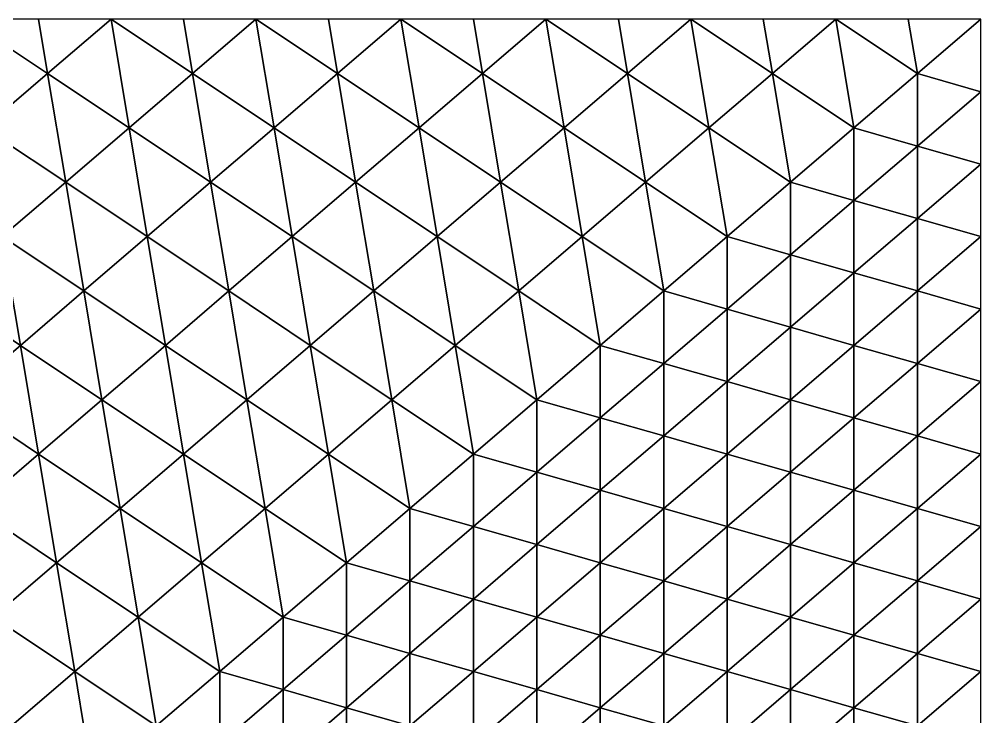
# Model space of a CAD drawing. Extents: x 100 to 350, y 100 to 150.
# Drawn here: x 329.27 to 350, y 134.96 to 150 of the extents above; entities that cross this region are included whole.
import ezdxf

# ---------------------------------------------------------------- set-up
doc = ezdxf.new("R2010")
doc.units = 0

msp = doc.modelspace()

# ---------------------------------------------------------------- linework, layer by layer
at = {"color": 1}
for p, q in [((329.882813, 148.828125), (328.125, 150)), ((328.125, 150), (329.882813, 148.828125)), ((329.6875, 150), (329.882813, 148.828125)), ((329.882813, 148.828125), (329.6875, 150)), ((331.25, 150), (329.882813, 148.828125)), ((329.882813, 148.828125), (331.25, 150)), ((331.640625, 147.65625), (331.25, 150)), ((333.007813, 148.828125), (331.25, 150)), ((331.25, 150), (331.640625, 147.65625)), ((331.25, 150), (333.007813, 148.828125)), ((332.8125, 150), (333.007813, 148.828125)), ((333.007813, 148.828125), (332.8125, 150)), ((334.375, 150), (333.007813, 148.828125)), ((333.007813, 148.828125), (334.375, 150)), ((334.765625, 147.65625), (334.375, 150)), ((336.132813, 148.828125), (334.375, 150)), ((334.375, 150), (334.765625, 147.65625)), ((334.375, 150), (336.132813, 148.828125)), ((335.9375, 150), (336.132813, 148.828125)), ((336.132813, 148.828125), (335.9375, 150)), ((336.132813, 148.828125), (337.5, 150)), ((337.5, 150), (336.132813, 148.828125)), ((339.257813, 148.828125), (337.5, 150)), ((337.5, 150), (337.890625, 147.65625)), ((337.890625, 147.65625), (337.5, 150)), ((337.5, 150), (339.257813, 148.828125)), ((339.0625, 150), (339.257813, 148.828125)), ((339.257813, 148.828125), (339.0625, 150)), ((340.625, 150), (339.257813, 148.828125)), ((339.257813, 148.828125), (340.625, 150)), ((341.015625, 147.65625), (340.625, 150)), ((342.382813, 148.828125), (340.625, 150)), ((340.625, 150), (341.015625, 147.65625)), ((340.625, 150), (342.382813, 148.828125)), ((342.1875, 150), (342.382813, 148.828125)), ((342.382813, 148.828125), (342.1875, 150)), ((342.382813, 148.828125), (343.75, 150)), ((343.75, 150), (342.382813, 148.828125)), ((345.507813, 148.828125), (343.75, 150)), ((343.75, 150), (344.140625, 147.65625)), ((344.140625, 147.65625), (343.75, 150)), ((343.75, 150), (345.507813, 148.828125)), ((345.3125, 150), (345.507813, 148.828125)), ((345.507813, 148.828125), (345.3125, 150)), ((346.875, 150), (345.507813, 148.828125)), ((345.507813, 148.828125), (346.875, 150)), ((347.265625, 147.65625), (346.875, 150)), ((348.632813, 148.828125), (346.875, 150)), ((346.875, 150), (347.265625, 147.65625)), ((346.875, 150), (348.632813, 148.828125)), ((348.4375, 150), (348.632813, 148.828125)), ((348.632813, 148.828125), (348.4375, 150)), ((348.632813, 148.828125), (350, 150)), ((350, 150), (348.632813, 148.828125)), ((329.882813, 148.828125), (328.515625, 147.65625)), ((328.515625, 147.65625), (329.882813, 148.828125)), ((329.882813, 148.828125), (331.640625, 147.65625)), ((331.640625, 147.65625), (329.882813, 148.828125)), ((329.882813, 148.828125), (330.273438, 146.484375)), ((330.273438, 146.484375), (329.882813, 148.828125)), ((333.007813, 148.828125), (331.640625, 147.65625)), ((331.640625, 147.65625), (333.007813, 148.828125)), ((333.007813, 148.828125), (334.765625, 147.65625)), ((333.398438, 146.484375), (333.007813, 148.828125)), ((334.765625, 147.65625), (333.007813, 148.828125)), ((333.007813, 148.828125), (333.398438, 146.484375)), ((334.765625, 147.65625), (336.132813, 148.828125)), ((336.132813, 148.828125), (334.765625, 147.65625)), ((336.523438, 146.484375), (336.132813, 148.828125)), ((336.132813, 148.828125), (337.890625, 147.65625)), ((337.890625, 147.65625), (336.132813, 148.828125)), ((336.132813, 148.828125), (336.523438, 146.484375)), ((339.257813, 148.828125), (337.890625, 147.65625)), ((337.890625, 147.65625), (339.257813, 148.828125)), ((339.257813, 148.828125), (341.015625, 147.65625)), ((339.648438, 146.484375), (339.257813, 148.828125)), ((341.015625, 147.65625), (339.257813, 148.828125)), ((339.257813, 148.828125), (339.648438, 146.484375)), ((341.015625, 147.65625), (342.382813, 148.828125)), ((342.382813, 148.828125), (341.015625, 147.65625)), ((342.773438, 146.484375), (342.382813, 148.828125)), ((342.382813, 148.828125), (344.140625, 147.65625)), ((344.140625, 147.65625), (342.382813, 148.828125)), ((342.382813, 148.828125), (342.773438, 146.484375)), ((345.507813, 148.828125), (344.140625, 147.65625)), ((344.140625, 147.65625), (345.507813, 148.828125)), ((345.507813, 148.828125), (347.265625, 147.65625)), ((347.265625, 147.65625), (345.507813, 148.828125)), ((345.507813, 148.828125), (345.898438, 146.484375)), ((345.898438, 146.484375), (345.507813, 148.828125)), ((347.265625, 147.65625), (348.632813, 148.828125)), ((348.632813, 148.828125), (347.265625, 147.65625)), ((350, 148.4375), (348.632813, 148.828125)), ((348.632813, 148.828125), (348.632813, 147.265625)), ((348.632813, 148.828125), (350, 148.4375)), ((348.632813, 147.265625), (348.632813, 148.828125)), ((350, 148.4375), (348.632813, 147.265625)), ((348.632813, 147.265625), (350, 148.4375)), ((328.515625, 147.65625), (330.273438, 146.484375)), ((330.273438, 146.484375), (328.515625, 147.65625)), ((331.640625, 147.65625), (330.273438, 146.484375)), ((330.273438, 146.484375), (331.640625, 147.65625)), ((332.03125, 145.3125), (331.640625, 147.65625)), ((333.398438, 146.484375), (331.640625, 147.65625)), ((331.640625, 147.65625), (332.03125, 145.3125)), ((331.640625, 147.65625), (333.398438, 146.484375)), ((333.398438, 146.484375), (334.765625, 147.65625)), ((334.765625, 147.65625), (333.398438, 146.484375)), ((334.765625, 147.65625), (336.523438, 146.484375)), ((336.523438, 146.484375), (334.765625, 147.65625)), ((334.765625, 147.65625), (335.15625, 145.3125)), ((335.15625, 145.3125), (334.765625, 147.65625)), ((336.523438, 146.484375), (337.890625, 147.65625)), ((337.890625, 147.65625), (336.523438, 146.484375)), ((339.648438, 146.484375), (337.890625, 147.65625)), ((337.890625, 147.65625), (338.28125, 145.3125)), ((337.890625, 147.65625), (339.648438, 146.484375)), ((338.28125, 145.3125), (337.890625, 147.65625)), ((339.648438, 146.484375), (341.015625, 147.65625)), ((341.015625, 147.65625), (339.648438, 146.484375)), ((341.015625, 147.65625), (342.773438, 146.484375)), ((342.773438, 146.484375), (341.015625, 147.65625)), ((341.015625, 147.65625), (341.40625, 145.3125)), ((341.40625, 145.3125), (341.015625, 147.65625)), ((342.773438, 146.484375), (344.140625, 147.65625)), ((344.140625, 147.65625), (342.773438, 146.484375)), ((344.140625, 147.65625), (345.898438, 146.484375)), ((345.898438, 146.484375), (344.140625, 147.65625)), ((344.140625, 147.65625), (344.53125, 145.3125)), ((344.53125, 145.3125), (344.140625, 147.65625)), ((345.898438, 146.484375), (347.265625, 147.65625)), ((347.265625, 147.65625), (345.898438, 146.484375)), ((348.632813, 147.265625), (347.265625, 147.65625)), ((347.265625, 147.65625), (347.265625, 146.09375)), ((347.265625, 147.65625), (348.632813, 147.265625)), ((347.265625, 146.09375), (347.265625, 147.65625)), ((348.632813, 147.265625), (347.265625, 146.09375)), ((347.265625, 146.09375), (348.632813, 147.265625)), ((348.632813, 147.265625), (348.632813, 145.703125)), ((350, 146.875), (348.632813, 147.265625)), ((348.632813, 147.265625), (350, 146.875)), ((348.632813, 145.703125), (348.632813, 147.265625)), ((348.632813, 145.703125), (350, 146.875)), ((350, 146.875), (348.632813, 145.703125)), ((330.273438, 146.484375), (328.90625, 145.3125)), ((328.90625, 145.3125), (330.273438, 146.484375)), ((330.273438, 146.484375), (332.03125, 145.3125)), ((330.273438, 146.484375), (330.664063, 144.140625)), ((332.03125, 145.3125), (330.273438, 146.484375)), ((330.664063, 144.140625), (330.273438, 146.484375)), ((332.03125, 145.3125), (333.398438, 146.484375)), ((333.398438, 146.484375), (332.03125, 145.3125)), ((333.398438, 146.484375), (333.789063, 144.140625)), ((335.15625, 145.3125), (333.398438, 146.484375)), ((333.789063, 144.140625), (333.398438, 146.484375)), ((333.398438, 146.484375), (335.15625, 145.3125)), ((335.15625, 145.3125), (336.523438, 146.484375)), ((336.523438, 146.484375), (335.15625, 145.3125)), ((336.914063, 144.140625), (336.523438, 146.484375)), ((336.523438, 146.484375), (336.914063, 144.140625)), ((338.28125, 145.3125), (336.523438, 146.484375)), ((336.523438, 146.484375), (338.28125, 145.3125)), ((338.28125, 145.3125), (339.648438, 146.484375)), ((339.648438, 146.484375), (338.28125, 145.3125)), ((339.648438, 146.484375), (340.039063, 144.140625)), ((341.40625, 145.3125), (339.648438, 146.484375)), ((340.039063, 144.140625), (339.648438, 146.484375)), ((339.648438, 146.484375), (341.40625, 145.3125)), ((341.40625, 145.3125), (342.773438, 146.484375)), ((342.773438, 146.484375), (341.40625, 145.3125)), ((343.164063, 144.140625), (342.773438, 146.484375)), ((342.773438, 146.484375), (343.164063, 144.140625)), ((344.53125, 145.3125), (342.773438, 146.484375)), ((342.773438, 146.484375), (344.53125, 145.3125)), ((344.53125, 145.3125), (345.898438, 146.484375)), ((345.898438, 146.484375), (344.53125, 145.3125)), ((345.898438, 144.921875), (345.898438, 146.484375)), ((347.265625, 146.09375), (345.898438, 146.484375)), ((345.898438, 146.484375), (345.898438, 144.921875)), ((345.898438, 146.484375), (347.265625, 146.09375)), ((347.265625, 146.09375), (345.898438, 144.921875)), ((345.898438, 144.921875), (347.265625, 146.09375)), ((347.265625, 146.09375), (347.265625, 144.53125)), ((348.632813, 145.703125), (347.265625, 146.09375)), ((347.265625, 146.09375), (348.632813, 145.703125)), ((347.265625, 144.53125), (347.265625, 146.09375)), ((347.265625, 144.53125), (348.632813, 145.703125)), ((348.632813, 145.703125), (347.265625, 144.53125)), ((350, 145.3125), (348.632813, 145.703125)), ((348.632813, 145.703125), (348.632813, 144.140625)), ((348.632813, 145.703125), (350, 145.3125)), ((348.632813, 144.140625), (348.632813, 145.703125)), ((329.296875, 142.96875), (328.90625, 145.3125)), ((330.664063, 144.140625), (328.90625, 145.3125)), ((328.90625, 145.3125), (329.296875, 142.96875)), ((328.90625, 145.3125), (330.664063, 144.140625)), ((332.03125, 145.3125), (330.664063, 144.140625)), ((330.664063, 144.140625), (332.03125, 145.3125)), ((332.421875, 142.96875), (332.03125, 145.3125)), ((332.03125, 145.3125), (333.789063, 144.140625)), ((333.789063, 144.140625), (332.03125, 145.3125)), ((332.03125, 145.3125), (332.421875, 142.96875)), ((335.15625, 145.3125), (333.789063, 144.140625)), ((333.789063, 144.140625), (335.15625, 145.3125)), ((335.546875, 142.96875), (335.15625, 145.3125)), ((336.914063, 144.140625), (335.15625, 145.3125)), ((335.15625, 145.3125), (335.546875, 142.96875)), ((335.15625, 145.3125), (336.914063, 144.140625)), ((336.914063, 144.140625), (338.28125, 145.3125)), ((338.28125, 145.3125), (336.914063, 144.140625)), ((338.28125, 145.3125), (340.039063, 144.140625)), ((340.039063, 144.140625), (338.28125, 145.3125)), ((338.28125, 145.3125), (338.671875, 142.96875)), ((338.671875, 142.96875), (338.28125, 145.3125)), ((341.40625, 145.3125), (340.039063, 144.140625)), ((340.039063, 144.140625), (341.40625, 145.3125)), ((341.796875, 142.96875), (341.40625, 145.3125)), ((343.164063, 144.140625), (341.40625, 145.3125)), ((341.40625, 145.3125), (341.796875, 142.96875)), ((341.40625, 145.3125), (343.164063, 144.140625)), ((343.164063, 144.140625), (344.53125, 145.3125)), ((344.53125, 145.3125), (343.164063, 144.140625)), ((345.898438, 144.921875), (344.53125, 145.3125)), ((344.53125, 145.3125), (344.53125, 143.75)), ((344.53125, 145.3125), (345.898438, 144.921875)), ((344.53125, 143.75), (344.53125, 145.3125)), ((348.632813, 144.140625), (350, 145.3125)), ((350, 145.3125), (348.632813, 144.140625)), ((345.898438, 144.921875), (344.53125, 143.75)), ((344.53125, 143.75), (345.898438, 144.921875)), ((345.898438, 144.921875), (345.898438, 143.359375)), ((347.265625, 144.53125), (345.898438, 144.921875)), ((345.898438, 143.359375), (345.898438, 144.921875)), ((345.898438, 144.921875), (347.265625, 144.53125)), ((347.265625, 144.53125), (345.898438, 143.359375)), ((345.898438, 143.359375), (347.265625, 144.53125)), ((347.265625, 142.96875), (347.265625, 144.53125)), ((348.632813, 144.140625), (347.265625, 144.53125)), ((347.265625, 144.53125), (347.265625, 142.96875)), ((347.265625, 144.53125), (348.632813, 144.140625)), ((327.539063, 144.140625), (329.296875, 142.96875)), ((329.296875, 142.96875), (327.539063, 144.140625)), ((330.664063, 144.140625), (329.296875, 142.96875)), ((329.296875, 142.96875), (330.664063, 144.140625)), ((330.664063, 144.140625), (332.421875, 142.96875)), ((331.054688, 141.796875), (330.664063, 144.140625)), ((332.421875, 142.96875), (330.664063, 144.140625)), ((330.664063, 144.140625), (331.054688, 141.796875)), ((333.789063, 144.140625), (332.421875, 142.96875)), ((332.421875, 142.96875), (333.789063, 144.140625)), ((333.789063, 144.140625), (335.546875, 142.96875)), ((334.179688, 141.796875), (333.789063, 144.140625)), ((335.546875, 142.96875), (333.789063, 144.140625)), ((333.789063, 144.140625), (334.179688, 141.796875)), ((335.546875, 142.96875), (336.914063, 144.140625)), ((336.914063, 144.140625), (335.546875, 142.96875)), ((337.304688, 141.796875), (336.914063, 144.140625)), ((336.914063, 144.140625), (338.671875, 142.96875)), ((338.671875, 142.96875), (336.914063, 144.140625)), ((336.914063, 144.140625), (337.304688, 141.796875)), ((340.039063, 144.140625), (338.671875, 142.96875)), ((338.671875, 142.96875), (340.039063, 144.140625)), ((340.039063, 144.140625), (341.796875, 142.96875)), ((341.796875, 142.96875), (340.039063, 144.140625)), ((340.039063, 144.140625), (340.429688, 141.796875)), ((340.429688, 141.796875), (340.039063, 144.140625)), ((341.796875, 142.96875), (343.164063, 144.140625)), ((343.164063, 144.140625), (341.796875, 142.96875)), ((343.164063, 142.578125), (343.164063, 144.140625)), ((344.53125, 143.75), (343.164063, 144.140625)), ((343.164063, 144.140625), (343.164063, 142.578125)), ((343.164063, 144.140625), (344.53125, 143.75)), ((348.632813, 144.140625), (347.265625, 142.96875)), ((347.265625, 142.96875), (348.632813, 144.140625)), ((348.632813, 144.140625), (348.632813, 142.578125)), ((350, 143.75), (348.632813, 144.140625)), ((348.632813, 144.140625), (350, 143.75)), ((348.632813, 142.578125), (348.632813, 144.140625)), ((344.53125, 143.75), (343.164063, 142.578125)), ((343.164063, 142.578125), (344.53125, 143.75)), ((344.53125, 142.1875), (344.53125, 143.75)), ((344.53125, 143.75), (344.53125, 142.1875)), ((345.898438, 143.359375), (344.53125, 143.75)), ((344.53125, 143.75), (345.898438, 143.359375)), ((348.632813, 142.578125), (350, 143.75)), ((350, 143.75), (348.632813, 142.578125)), ((344.53125, 142.1875), (345.898438, 143.359375)), ((345.898438, 143.359375), (344.53125, 142.1875)), ((345.898438, 143.359375), (347.265625, 142.96875)), ((347.265625, 142.96875), (345.898438, 143.359375)), ((345.898438, 143.359375), (345.898438, 141.796875)), ((345.898438, 141.796875), (345.898438, 143.359375)), ((327.929688, 141.796875), (329.296875, 142.96875)), ((329.296875, 142.96875), (327.929688, 141.796875)), ((331.054688, 141.796875), (329.296875, 142.96875)), ((329.296875, 142.96875), (329.6875, 140.625)), ((329.296875, 142.96875), (331.054688, 141.796875)), ((329.6875, 140.625), (329.296875, 142.96875)), ((331.054688, 141.796875), (332.421875, 142.96875)), ((332.421875, 142.96875), (331.054688, 141.796875)), ((334.179688, 141.796875), (332.421875, 142.96875)), ((332.421875, 142.96875), (332.8125, 140.625)), ((332.421875, 142.96875), (334.179688, 141.796875)), ((332.8125, 140.625), (332.421875, 142.96875)), ((334.179688, 141.796875), (335.546875, 142.96875)), ((335.546875, 142.96875), (334.179688, 141.796875)), ((335.546875, 142.96875), (337.304688, 141.796875)), ((337.304688, 141.796875), (335.546875, 142.96875)), ((335.546875, 142.96875), (335.9375, 140.625)), ((335.9375, 140.625), (335.546875, 142.96875)), ((337.304688, 141.796875), (338.671875, 142.96875)), ((338.671875, 142.96875), (337.304688, 141.796875)), ((338.671875, 142.96875), (340.429688, 141.796875)), ((340.429688, 141.796875), (338.671875, 142.96875)), ((338.671875, 142.96875), (339.0625, 140.625)), ((339.0625, 140.625), (338.671875, 142.96875)), ((340.429688, 141.796875), (341.796875, 142.96875)), ((341.796875, 142.96875), (340.429688, 141.796875)), ((341.796875, 141.40625), (341.796875, 142.96875)), ((343.164063, 142.578125), (341.796875, 142.96875)), ((341.796875, 142.96875), (341.796875, 141.40625)), ((341.796875, 142.96875), (343.164063, 142.578125)), ((345.898438, 141.796875), (347.265625, 142.96875)), ((347.265625, 142.96875), (345.898438, 141.796875)), ((347.265625, 141.40625), (347.265625, 142.96875)), ((347.265625, 142.96875), (348.632813, 142.578125)), ((347.265625, 142.96875), (347.265625, 141.40625)), ((348.632813, 142.578125), (347.265625, 142.96875)), ((343.164063, 142.578125), (341.796875, 141.40625)), ((341.796875, 141.40625), (343.164063, 142.578125)), ((343.164063, 142.578125), (343.164063, 141.015625)), ((344.53125, 142.1875), (343.164063, 142.578125)), ((343.164063, 142.578125), (344.53125, 142.1875)), ((343.164063, 141.015625), (343.164063, 142.578125)), ((348.632813, 142.578125), (347.265625, 141.40625)), ((347.265625, 141.40625), (348.632813, 142.578125)), ((348.632813, 141.015625), (348.632813, 142.578125)), ((350, 142.1875), (348.632813, 142.578125)), ((348.632813, 142.578125), (348.632813, 141.015625)), ((348.632813, 142.578125), (350, 142.1875)), ((343.164063, 141.015625), (344.53125, 142.1875)), ((344.53125, 142.1875), (343.164063, 141.015625)), ((344.53125, 140.625), (344.53125, 142.1875)), ((345.898438, 141.796875), (344.53125, 142.1875)), ((344.53125, 142.1875), (344.53125, 140.625)), ((344.53125, 142.1875), (345.898438, 141.796875)), ((348.632813, 141.015625), (350, 142.1875)), ((350, 142.1875), (348.632813, 141.015625)), ((329.6875, 140.625), (327.929688, 141.796875)), ((327.929688, 141.796875), (329.6875, 140.625)), ((329.6875, 140.625), (331.054688, 141.796875)), ((331.054688, 141.796875), (329.6875, 140.625)), ((331.445313, 139.453125), (331.054688, 141.796875)), ((331.054688, 141.796875), (331.445313, 139.453125)), ((332.8125, 140.625), (331.054688, 141.796875)), ((331.054688, 141.796875), (332.8125, 140.625)), ((332.8125, 140.625), (334.179688, 141.796875)), ((334.179688, 141.796875), (332.8125, 140.625)), ((334.570313, 139.453125), (334.179688, 141.796875)), ((334.179688, 141.796875), (334.570313, 139.453125)), ((335.9375, 140.625), (334.179688, 141.796875)), ((334.179688, 141.796875), (335.9375, 140.625)), ((335.9375, 140.625), (337.304688, 141.796875)), ((337.304688, 141.796875), (335.9375, 140.625)), ((337.695313, 139.453125), (337.304688, 141.796875)), ((337.304688, 141.796875), (337.695313, 139.453125)), ((339.0625, 140.625), (337.304688, 141.796875)), ((337.304688, 141.796875), (339.0625, 140.625)), ((339.0625, 140.625), (340.429688, 141.796875)), ((340.429688, 141.796875), (339.0625, 140.625)), ((340.429688, 140.234375), (340.429688, 141.796875)), ((341.796875, 141.40625), (340.429688, 141.796875)), ((340.429688, 141.796875), (340.429688, 140.234375)), ((340.429688, 141.796875), (341.796875, 141.40625)), ((345.898438, 141.796875), (344.53125, 140.625)), ((344.53125, 140.625), (345.898438, 141.796875)), ((345.898438, 140.234375), (345.898438, 141.796875)), ((345.898438, 141.796875), (345.898438, 140.234375)), ((347.265625, 141.40625), (345.898438, 141.796875)), ((345.898438, 141.796875), (347.265625, 141.40625)), ((341.796875, 141.40625), (340.429688, 140.234375)), ((340.429688, 140.234375), (341.796875, 141.40625)), ((341.796875, 141.40625), (341.796875, 139.84375)), ((343.164063, 141.015625), (341.796875, 141.40625)), ((341.796875, 141.40625), (343.164063, 141.015625)), ((341.796875, 139.84375), (341.796875, 141.40625)), ((347.265625, 141.40625), (345.898438, 140.234375)), ((345.898438, 140.234375), (347.265625, 141.40625)), ((347.265625, 139.84375), (347.265625, 141.40625)), ((347.265625, 141.40625), (348.632813, 141.015625)), ((348.632813, 141.015625), (347.265625, 141.40625)), ((347.265625, 141.40625), (347.265625, 139.84375)), ((341.796875, 139.84375), (343.164063, 141.015625)), ((343.164063, 141.015625), (341.796875, 139.84375)), ((343.164063, 139.453125), (343.164063, 141.015625)), ((344.53125, 140.625), (343.164063, 141.015625)), ((343.164063, 141.015625), (343.164063, 139.453125)), ((343.164063, 141.015625), (344.53125, 140.625)), ((347.265625, 139.84375), (348.632813, 141.015625)), ((348.632813, 141.015625), (347.265625, 139.84375)), ((348.632813, 139.453125), (348.632813, 141.015625)), ((348.632813, 141.015625), (350, 140.625)), ((348.632813, 141.015625), (348.632813, 139.453125)), ((350, 140.625), (348.632813, 141.015625)), ((329.6875, 140.625), (328.320313, 139.453125)), ((328.320313, 139.453125), (329.6875, 140.625)), ((330.078125, 138.28125), (329.6875, 140.625)), ((331.445313, 139.453125), (329.6875, 140.625)), ((329.6875, 140.625), (330.078125, 138.28125)), ((329.6875, 140.625), (331.445313, 139.453125)), ((331.445313, 139.453125), (332.8125, 140.625)), ((332.8125, 140.625), (331.445313, 139.453125)), ((334.570313, 139.453125), (332.8125, 140.625)), ((332.8125, 140.625), (333.203125, 138.28125)), ((332.8125, 140.625), (334.570313, 139.453125)), ((333.203125, 138.28125), (332.8125, 140.625)), ((334.570313, 139.453125), (335.9375, 140.625)), ((335.9375, 140.625), (334.570313, 139.453125)), ((337.695313, 139.453125), (335.9375, 140.625)), ((335.9375, 140.625), (336.328125, 138.28125)), ((335.9375, 140.625), (337.695313, 139.453125)), ((336.328125, 138.28125), (335.9375, 140.625)), ((337.695313, 139.453125), (339.0625, 140.625)), ((339.0625, 140.625), (337.695313, 139.453125)), ((340.429688, 140.234375), (339.0625, 140.625)), ((339.0625, 140.625), (339.0625, 139.0625)), ((339.0625, 140.625), (340.429688, 140.234375)), ((339.0625, 139.0625), (339.0625, 140.625)), ((344.53125, 140.625), (343.164063, 139.453125)), ((343.164063, 139.453125), (344.53125, 140.625)), ((344.53125, 140.625), (344.53125, 139.0625)), ((345.898438, 140.234375), (344.53125, 140.625)), ((344.53125, 140.625), (345.898438, 140.234375)), ((344.53125, 139.0625), (344.53125, 140.625)), ((350, 140.625), (348.632813, 139.453125)), ((348.632813, 139.453125), (350, 140.625)), ((340.429688, 140.234375), (339.0625, 139.0625)), ((339.0625, 139.0625), (340.429688, 140.234375)), ((340.429688, 140.234375), (340.429688, 138.671875)), ((341.796875, 139.84375), (340.429688, 140.234375)), ((340.429688, 138.671875), (340.429688, 140.234375)), ((340.429688, 140.234375), (341.796875, 139.84375)), ((344.53125, 139.0625), (345.898438, 140.234375)), ((345.898438, 140.234375), (344.53125, 139.0625)), ((345.898438, 140.234375), (347.265625, 139.84375)), ((347.265625, 139.84375), (345.898438, 140.234375)), ((345.898438, 140.234375), (345.898438, 138.671875)), ((345.898438, 138.671875), (345.898438, 140.234375)), ((340.429688, 138.671875), (341.796875, 139.84375)), ((341.796875, 139.84375), (340.429688, 138.671875)), ((343.164063, 139.453125), (341.796875, 139.84375)), ((341.796875, 139.84375), (341.796875, 138.28125)), ((341.796875, 139.84375), (343.164063, 139.453125)), ((341.796875, 138.28125), (341.796875, 139.84375)), ((347.265625, 139.84375), (345.898438, 138.671875)), ((345.898438, 138.671875), (347.265625, 139.84375)), ((347.265625, 138.28125), (347.265625, 139.84375)), ((347.265625, 139.84375), (348.632813, 139.453125)), ((347.265625, 139.84375), (347.265625, 138.28125)), ((348.632813, 139.453125), (347.265625, 139.84375)), ((328.320313, 139.453125), (330.078125, 138.28125)), ((330.078125, 138.28125), (328.320313, 139.453125)), ((330.078125, 138.28125), (331.445313, 139.453125)), ((331.445313, 139.453125), (330.078125, 138.28125)), ((331.835938, 137.109375), (331.445313, 139.453125)), ((333.203125, 138.28125), (331.445313, 139.453125)), ((331.445313, 139.453125), (331.835938, 137.109375)), ((331.445313, 139.453125), (333.203125, 138.28125)), ((333.203125, 138.28125), (334.570313, 139.453125)), ((334.570313, 139.453125), (333.203125, 138.28125)), ((334.960938, 137.109375), (334.570313, 139.453125)), ((336.328125, 138.28125), (334.570313, 139.453125)), ((334.570313, 139.453125), (334.960938, 137.109375)), ((334.570313, 139.453125), (336.328125, 138.28125)), ((336.328125, 138.28125), (337.695313, 139.453125)), ((337.695313, 139.453125), (336.328125, 138.28125)), ((337.695313, 137.890625), (337.695313, 139.453125)), ((339.0625, 139.0625), (337.695313, 139.453125)), ((337.695313, 139.453125), (337.695313, 137.890625)), ((337.695313, 139.453125), (339.0625, 139.0625)), ((343.164063, 139.453125), (341.796875, 138.28125)), ((341.796875, 138.28125), (343.164063, 139.453125)), ((343.164063, 139.453125), (343.164063, 137.890625)), ((344.53125, 139.0625), (343.164063, 139.453125)), ((343.164063, 137.890625), (343.164063, 139.453125)), ((343.164063, 139.453125), (344.53125, 139.0625)), ((348.632813, 139.453125), (347.265625, 138.28125)), ((347.265625, 138.28125), (348.632813, 139.453125)), ((348.632813, 137.890625), (348.632813, 139.453125)), ((350, 139.0625), (348.632813, 139.453125)), ((348.632813, 139.453125), (348.632813, 137.890625)), ((348.632813, 139.453125), (350, 139.0625)), ((339.0625, 139.0625), (337.695313, 137.890625)), ((337.695313, 137.890625), (339.0625, 139.0625)), ((339.0625, 137.5), (339.0625, 139.0625)), ((339.0625, 139.0625), (339.0625, 137.5)), ((340.429688, 138.671875), (339.0625, 139.0625)), ((339.0625, 139.0625), (340.429688, 138.671875)), ((343.164063, 137.890625), (344.53125, 139.0625)), ((344.53125, 139.0625), (343.164063, 137.890625)), ((344.53125, 137.5), (344.53125, 139.0625)), ((345.898438, 138.671875), (344.53125, 139.0625)), ((344.53125, 139.0625), (344.53125, 137.5)), ((344.53125, 139.0625), (345.898438, 138.671875)), ((348.632813, 137.890625), (350, 139.0625)), ((350, 139.0625), (348.632813, 137.890625)), ((339.0625, 137.5), (340.429688, 138.671875)), ((340.429688, 138.671875), (339.0625, 137.5)), ((341.796875, 138.28125), (340.429688, 138.671875)), ((340.429688, 138.671875), (340.429688, 137.109375)), ((340.429688, 138.671875), (341.796875, 138.28125)), ((340.429688, 137.109375), (340.429688, 138.671875)), ((345.898438, 138.671875), (344.53125, 137.5)), ((344.53125, 137.5), (345.898438, 138.671875)), ((345.898438, 138.671875), (345.898438, 137.109375)), ((347.265625, 138.28125), (345.898438, 138.671875)), ((345.898438, 138.671875), (347.265625, 138.28125)), ((345.898438, 137.109375), (345.898438, 138.671875)), ((328.710938, 137.109375), (330.078125, 138.28125)), ((330.078125, 138.28125), (328.710938, 137.109375)), ((330.078125, 138.28125), (331.835938, 137.109375)), ((330.46875, 135.9375), (330.078125, 138.28125)), ((331.835938, 137.109375), (330.078125, 138.28125)), ((330.078125, 138.28125), (330.46875, 135.9375)), ((333.203125, 138.28125), (331.835938, 137.109375)), ((331.835938, 137.109375), (333.203125, 138.28125)), ((333.203125, 138.28125), (334.960938, 137.109375)), ((333.59375, 135.9375), (333.203125, 138.28125)), ((334.960938, 137.109375), (333.203125, 138.28125)), ((333.203125, 138.28125), (333.59375, 135.9375)), ((334.960938, 137.109375), (336.328125, 138.28125)), ((336.328125, 138.28125), (334.960938, 137.109375)), ((336.328125, 136.71875), (336.328125, 138.28125)), ((337.695313, 137.890625), (336.328125, 138.28125)), ((336.328125, 138.28125), (336.328125, 136.71875)), ((336.328125, 138.28125), (337.695313, 137.890625)), ((341.796875, 138.28125), (340.429688, 137.109375)), ((340.429688, 137.109375), (341.796875, 138.28125)), ((341.796875, 138.28125), (341.796875, 136.71875)), ((343.164063, 137.890625), (341.796875, 138.28125)), ((341.796875, 138.28125), (343.164063, 137.890625)), ((341.796875, 136.71875), (341.796875, 138.28125)), ((347.265625, 138.28125), (345.898438, 137.109375)), ((345.898438, 137.109375), (347.265625, 138.28125)), ((347.265625, 136.71875), (347.265625, 138.28125)), ((347.265625, 138.28125), (348.632813, 137.890625)), ((348.632813, 137.890625), (347.265625, 138.28125)), ((347.265625, 138.28125), (347.265625, 136.71875)), ((337.695313, 137.890625), (336.328125, 136.71875)), ((336.328125, 136.71875), (337.695313, 137.890625)), ((337.695313, 137.890625), (337.695313, 136.328125)), ((339.0625, 137.5), (337.695313, 137.890625)), ((337.695313, 137.890625), (339.0625, 137.5)), ((337.695313, 136.328125), (337.695313, 137.890625)), ((341.796875, 136.71875), (343.164063, 137.890625)), ((343.164063, 137.890625), (341.796875, 136.71875)), ((343.164063, 136.328125), (343.164063, 137.890625)), ((344.53125, 137.5), (343.164063, 137.890625)), ((343.164063, 137.890625), (343.164063, 136.328125)), ((343.164063, 137.890625), (344.53125, 137.5)), ((347.265625, 136.71875), (348.632813, 137.890625)), ((348.632813, 137.890625), (347.265625, 136.71875)), ((348.632813, 136.328125), (348.632813, 137.890625)), ((348.632813, 137.890625), (350, 137.5)), ((348.632813, 137.890625), (348.632813, 136.328125)), ((350, 137.5), (348.632813, 137.890625)), ((339.0625, 137.5), (337.695313, 136.328125)), ((337.695313, 136.328125), (339.0625, 137.5)), ((339.0625, 135.9375), (339.0625, 137.5)), ((340.429688, 137.109375), (339.0625, 137.5)), ((339.0625, 137.5), (339.0625, 135.9375)), ((339.0625, 137.5), (340.429688, 137.109375)), ((343.164063, 136.328125), (344.53125, 137.5)), ((344.53125, 137.5), (343.164063, 136.328125)), ((344.53125, 137.5), (344.53125, 135.9375)), ((345.898438, 137.109375), (344.53125, 137.5)), ((344.53125, 137.5), (345.898438, 137.109375)), ((344.53125, 135.9375), (344.53125, 137.5)), ((350, 137.5), (348.632813, 136.328125)), ((348.632813, 136.328125), (350, 137.5)), ((330.46875, 135.9375), (328.710938, 137.109375)), ((328.710938, 137.109375), (330.46875, 135.9375)), ((331.835938, 137.109375), (330.46875, 135.9375)), ((330.46875, 135.9375), (331.835938, 137.109375)), ((331.835938, 137.109375), (332.226563, 134.765625)), ((333.59375, 135.9375), (331.835938, 137.109375)), ((331.835938, 137.109375), (333.59375, 135.9375)), ((332.226563, 134.765625), (331.835938, 137.109375)), ((333.59375, 135.9375), (334.960938, 137.109375)), ((334.960938, 137.109375), (333.59375, 135.9375)), ((336.328125, 136.71875), (334.960938, 137.109375)), ((334.960938, 137.109375), (334.960938, 135.546875)), ((334.960938, 137.109375), (336.328125, 136.71875)), ((334.960938, 135.546875), (334.960938, 137.109375)), ((340.429688, 137.109375), (339.0625, 135.9375)), ((339.0625, 135.9375), (340.429688, 137.109375)), ((340.429688, 137.109375), (340.429688, 135.546875)), ((341.796875, 136.71875), (340.429688, 137.109375)), ((340.429688, 137.109375), (341.796875, 136.71875)), ((340.429688, 135.546875), (340.429688, 137.109375)), ((344.53125, 135.9375), (345.898438, 137.109375)), ((345.898438, 137.109375), (344.53125, 135.9375)), ((345.898438, 137.109375), (347.265625, 136.71875)), ((347.265625, 136.71875), (345.898438, 137.109375)), ((345.898438, 137.109375), (345.898438, 135.546875)), ((345.898438, 135.546875), (345.898438, 137.109375)), ((336.328125, 136.71875), (334.960938, 135.546875)), ((334.960938, 135.546875), (336.328125, 136.71875)), ((336.328125, 136.71875), (336.328125, 135.15625)), ((337.695313, 136.328125), (336.328125, 136.71875)), ((336.328125, 136.71875), (337.695313, 136.328125)), ((336.328125, 135.15625), (336.328125, 136.71875)), ((341.796875, 136.71875), (340.429688, 135.546875)), ((340.429688, 135.546875), (341.796875, 136.71875)), ((341.796875, 135.15625), (341.796875, 136.71875)), ((341.796875, 136.71875), (343.164063, 136.328125)), ((343.164063, 136.328125), (341.796875, 136.71875)), ((341.796875, 136.71875), (341.796875, 135.15625)), ((345.898438, 135.546875), (347.265625, 136.71875)), ((347.265625, 136.71875), (345.898438, 135.546875)), ((347.265625, 135.15625), (347.265625, 136.71875)), ((347.265625, 136.71875), (348.632813, 136.328125)), ((347.265625, 136.71875), (347.265625, 135.15625)), ((348.632813, 136.328125), (347.265625, 136.71875)), ((336.328125, 135.15625), (337.695313, 136.328125)), ((337.695313, 136.328125), (336.328125, 135.15625)), ((337.695313, 136.328125), (339.0625, 135.9375)), ((339.0625, 135.9375), (337.695313, 136.328125)), ((337.695313, 136.328125), (337.695313, 134.765625)), ((337.695313, 134.765625), (337.695313, 136.328125)), ((341.796875, 135.15625), (343.164063, 136.328125)), ((343.164063, 136.328125), (341.796875, 135.15625)), ((343.164063, 134.765625), (343.164063, 136.328125)), ((343.164063, 136.328125), (344.53125, 135.9375)), ((343.164063, 136.328125), (343.164063, 134.765625)), ((344.53125, 135.9375), (343.164063, 136.328125)), ((348.632813, 136.328125), (347.265625, 135.15625)), ((347.265625, 135.15625), (348.632813, 136.328125)), ((348.632813, 134.765625), (348.632813, 136.328125)), ((350, 135.9375), (348.632813, 136.328125)), ((348.632813, 136.328125), (348.632813, 134.765625)), ((348.632813, 136.328125), (350, 135.9375)), ((330.46875, 135.9375), (329.101563, 134.765625)), ((329.101563, 134.765625), (330.46875, 135.9375)), ((330.859375, 133.59375), (330.46875, 135.9375)), ((332.226563, 134.765625), (330.46875, 135.9375)), ((330.46875, 135.9375), (330.859375, 133.59375)), ((330.46875, 135.9375), (332.226563, 134.765625)), ((332.226563, 134.765625), (333.59375, 135.9375)), ((333.59375, 135.9375), (332.226563, 134.765625)), ((333.59375, 134.375), (333.59375, 135.9375)), ((334.960938, 135.546875), (333.59375, 135.9375)), ((333.59375, 135.9375), (333.59375, 134.375)), ((333.59375, 135.9375), (334.960938, 135.546875)), ((337.695313, 134.765625), (339.0625, 135.9375)), ((339.0625, 135.9375), (337.695313, 134.765625)), ((339.0625, 134.375), (339.0625, 135.9375)), ((339.0625, 135.9375), (340.429688, 135.546875)), ((339.0625, 135.9375), (339.0625, 134.375)), ((340.429688, 135.546875), (339.0625, 135.9375)), ((343.164063, 134.765625), (344.53125, 135.9375)), ((344.53125, 135.9375), (343.164063, 134.765625)), ((345.898438, 135.546875), (344.53125, 135.9375)), ((344.53125, 135.9375), (344.53125, 134.375)), ((344.53125, 135.9375), (345.898438, 135.546875)), ((344.53125, 134.375), (344.53125, 135.9375)), ((348.632813, 134.765625), (350, 135.9375)), ((350, 135.9375), (348.632813, 134.765625)), ((334.960938, 135.546875), (333.59375, 134.375)), ((333.59375, 134.375), (334.960938, 135.546875)), ((334.960938, 133.984375), (334.960938, 135.546875)), ((334.960938, 135.546875), (334.960938, 133.984375)), ((336.328125, 135.15625), (334.960938, 135.546875)), ((334.960938, 135.546875), (336.328125, 135.15625)), ((339.0625, 134.375), (340.429688, 135.546875)), ((340.429688, 135.546875), (339.0625, 134.375)), ((340.429688, 135.546875), (341.796875, 135.15625)), ((341.796875, 135.15625), (340.429688, 135.546875)), ((340.429688, 135.546875), (340.429688, 133.984375)), ((340.429688, 133.984375), (340.429688, 135.546875)), ((345.898438, 135.546875), (344.53125, 134.375)), ((344.53125, 134.375), (345.898438, 135.546875)), ((345.898438, 135.546875), (345.898438, 133.984375)), ((347.265625, 135.15625), (345.898438, 135.546875)), ((345.898438, 133.984375), (345.898438, 135.546875)), ((345.898438, 135.546875), (347.265625, 135.15625)), ((336.328125, 135.15625), (334.960938, 133.984375)), ((334.960938, 133.984375), (336.328125, 135.15625)), ((336.328125, 133.59375), (336.328125, 135.15625)), ((337.695313, 134.765625), (336.328125, 135.15625)), ((336.328125, 135.15625), (336.328125, 133.59375)), ((336.328125, 135.15625), (337.695313, 134.765625)), ((341.796875, 135.15625), (340.429688, 133.984375)), ((340.429688, 133.984375), (341.796875, 135.15625)), ((341.796875, 133.59375), (341.796875, 135.15625)), ((341.796875, 135.15625), (343.164063, 134.765625)), ((341.796875, 135.15625), (341.796875, 133.59375)), ((343.164063, 134.765625), (341.796875, 135.15625)), ((345.898438, 133.984375), (347.265625, 135.15625)), ((347.265625, 135.15625), (345.898438, 133.984375)), ((347.265625, 135.15625), (348.632813, 134.765625)), ((348.632813, 134.765625), (347.265625, 135.15625)), ((347.265625, 135.15625), (347.265625, 133.59375)), ((347.265625, 133.59375), (347.265625, 135.15625))]:
    msp.add_line(p, q, dxfattribs=at)
at = {"color": 7}
for p, q in [((329.6875, 150), (328.125, 150)), ((331.25, 150), (329.6875, 150)), ((332.8125, 150), (331.25, 150)), ((334.375, 150), (332.8125, 150)), ((335.9375, 150), (334.375, 150)), ((337.5, 150), (335.9375, 150)), ((339.0625, 150), (337.5, 150)), ((340.625, 150), (339.0625, 150)), ((342.1875, 150), (340.625, 150)), ((343.75, 150), (342.1875, 150)), ((345.3125, 150), (343.75, 150)), ((346.875, 150), (345.3125, 150)), ((348.4375, 150), (346.875, 150)), ((350, 150), (348.4375, 150)), ((350, 148.4375), (350, 150)), ((350, 146.875), (350, 148.4375)), ((350, 145.3125), (350, 146.875)), ((350, 143.75), (350, 145.3125)), ((350, 142.1875), (350, 143.75)), ((350, 140.625), (350, 142.1875)), ((350, 139.0625), (350, 140.625)), ((350, 137.5), (350, 139.0625)), ((350, 135.9375), (350, 137.5)), ((350, 134.375), (350, 135.9375))]:
    msp.add_line(p, q, dxfattribs=at)

doc.saveas('drawing.dxf')
